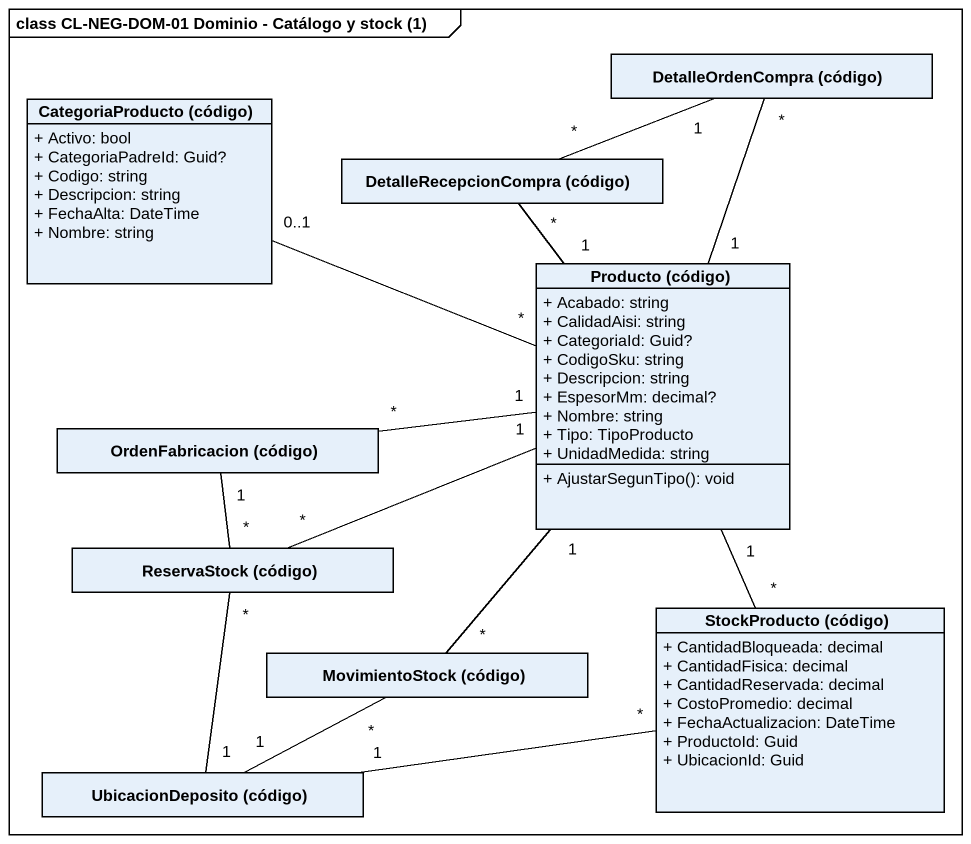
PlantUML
@startuml
mainframe class CL-NEG-DOM-01 Dominio - Catálogo y stock (1)
hide circle
hide empty members
skinparam classAttributeIconSize 0
class "DetalleOrdenCompra (código)" as DetalleOrdenCompra_código
class "CategoriaProducto (código)" as CategoriaProducto_código {
  + Activo: bool
  + CategoriaPadreId: Guid?
  + Codigo: string
  + Descripcion: string
  + FechaAlta: DateTime
  + Nombre: string
}
class "DetalleRecepcionCompra (código)" as DetalleRecepcionCompra
class "Producto (código)" as Producto_código {
  + Acabado: string
  + CalidadAisi: string
  + CategoriaId: Guid?
  + CodigoSku: string
  + Descripcion: string
  + EspesorMm: decimal?
  + Nombre: string
  + Tipo: TipoProducto
  + UnidadMedida: string
  + AjustarSegunTipo(): void
}
class "OrdenFabricacion (código)" as OrdenFabricacion_código
class "ReservaStock (código)" as ReservaStock_código
class "MovimientoStock (código)" as MovimientoStock_código
class "StockProducto (código)" as StockProducto_código {
  + CantidadBloqueada: decimal
  + CantidadFisica: decimal
  + CantidadReservada: decimal
  + CostoPromedio: decimal
  + FechaActualizacion: DateTime
  + ProductoId: Guid
  + UbicacionId: Guid
}
class "UbicacionDeposito (código)" as UbicacionDeposito_código
DetalleOrdenCompra_código "*" -- "1" Producto_código
DetalleRecepcionCompra "*" -right- "1" DetalleOrdenCompra_código
DetalleRecepcionCompra "*" -- "1" Producto_código
Producto_código "*" -left- "0..1" CategoriaProducto_código
OrdenFabricacion_código "*" -right- "1" Producto_código
ReservaStock_código "*" -right- "1" Producto_código
ReservaStock_código "*" -up- "1" OrdenFabricacion_código
ReservaStock_código "*" -- "1" UbicacionDeposito_código
MovimientoStock_código "*" -up- "1" Producto_código
MovimientoStock_código "*" -left- "1" UbicacionDeposito_código
StockProducto_código "*" -up- "1" Producto_código
StockProducto_código "*" -left- "1" UbicacionDeposito_código
@enduml
